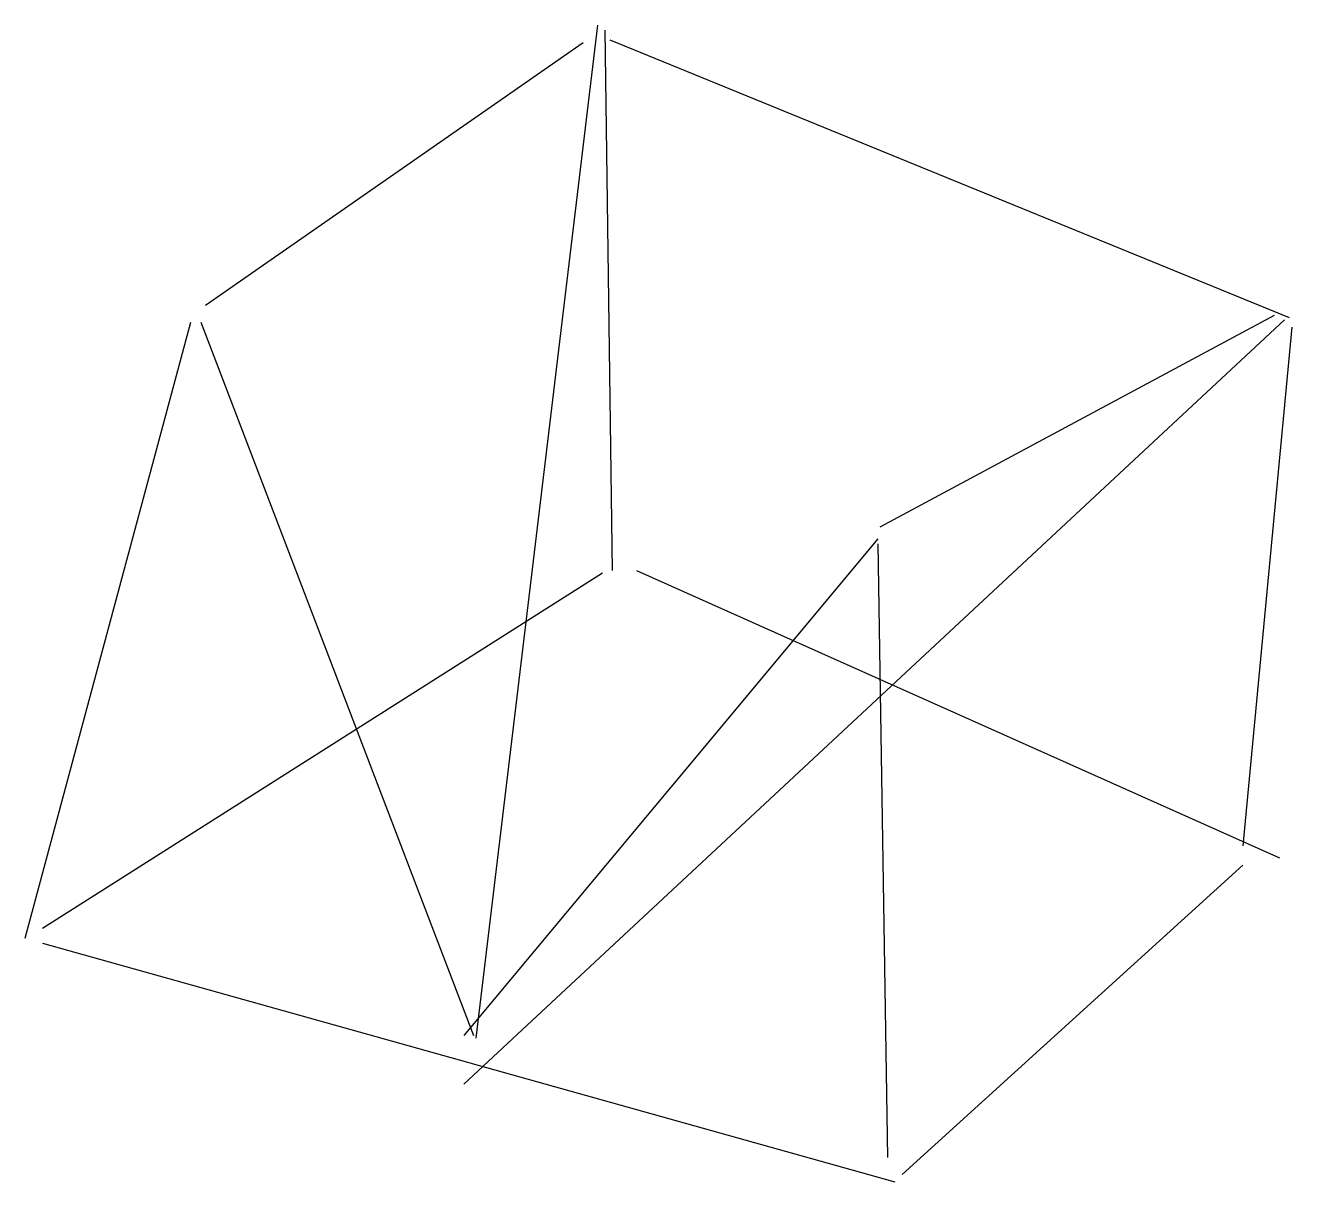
# Model space of a CAD drawing. Header units: metres. Extents: x -185 to 165, y -151 to 169.
import ezdxf

# ---------------------------------------------------------------- set-up
doc = ezdxf.new("R2010")
doc.units = ezdxf.units.M

msp = doc.modelspace()

# ---------------------------------------------------------------- linework, layer by layer
at = {"color": 0, "linetype": 'CONTINUOUS'}
for p, q in [((-26.615773, 169.128076), (-60.306625, -111.179811)), ((-24.594322, 167.780442), (-22.572871, 18.19306)), ((-23.246688, 165.085174), (164.748265, 88.270032)), ((-135.100315, 91.639117), (-30.658675, 164.411356)), ((-63.67571, -123.982334), (163.400631, 87.596215)), ((51.547003, 30.321767), (160.705363, 88.943849)), ((-184.962776, -83.553312), (-139.143218, 86.922397)), ((-136.44795, 86.922397), (-60.980442, -110.505994)), ((165.422082, 85.574763), (151.945741, -57.948265)), ((50.873186, 26.952681), (-63.67571, -110.505994)), ((50.873186, 25.605047), (53.568454, -144.196845)), ((-25.268139, 17.519243), (-180.246057, -80.858044)), ((-15.8347, 18.19306), (162.052997, -61.31735)), ((151.945741, -63.338801), (57.611356, -148.913565)), ((-180.246057, -84.900946), (55.589905, -150.935016))]:
    msp.add_line(p, q, dxfattribs=at)

doc.saveas('drawing.dxf')
